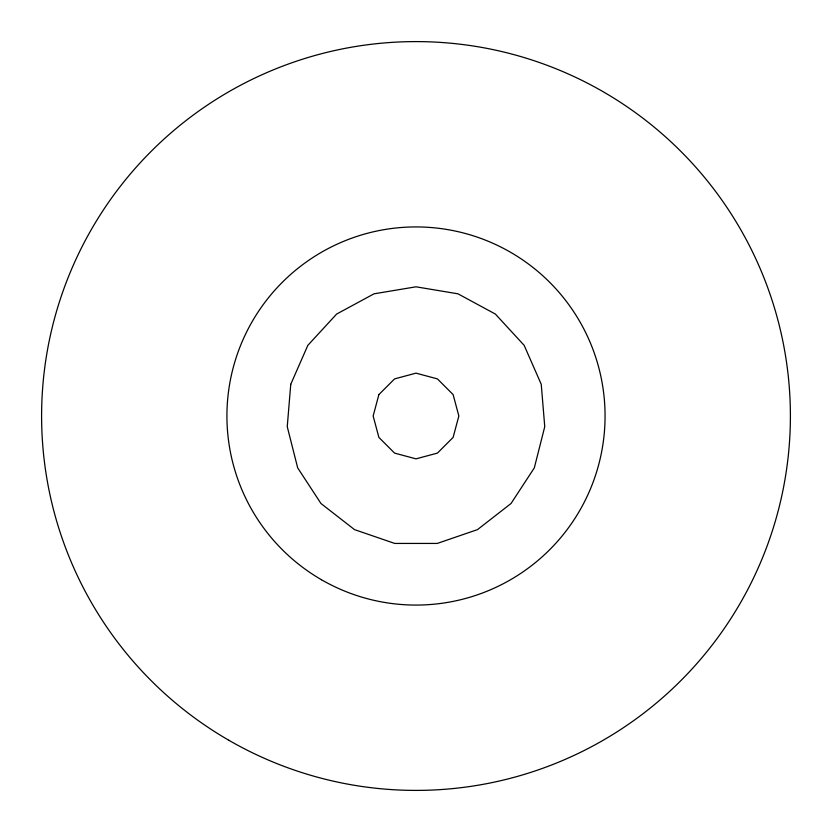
<?xml version="1.0" encoding="UTF-8"?>
<svg xmlns="http://www.w3.org/2000/svg" width="832" height="832" viewBox="0 0 832 832"><rect width="100%" height="100%" fill="white"/><g stroke="black" fill="none" stroke-linecap="round" stroke-linejoin="round"><path stroke-width="1.25" d="M290.763 384.29L287.248 426.67L297.69 467.896L320.954 503.495L354.515 529.62L394.732 543.431L437.268 543.431L477.485 529.62L511.046 503.495L534.31 467.896L544.752 426.67L541.237 384.29L524.16 345.342L495.352 314.049L457.954 293.81L416 286.811L374.046 293.81L336.648 314.049L307.84 345.342L290.763 384.29M378.893 394.576L373.152 416L378.893 437.424L394.576 453.107L416 458.848L437.424 453.107L453.107 437.424L458.848 416L453.107 394.576L437.424 378.893L416 373.152L394.576 378.893L378.893 394.576M228.8 740.241A374.4 374.4 0 0 0 790.4 416A374.4 374.4 0 0 0 228.8 91.759A374.4 374.4 0 0 0 228.8 740.241M321.464 579.738A189.062 189.062 0 0 0 605.062 416A189.062 189.062 0 0 0 321.464 252.262A189.062 189.062 0 0 0 321.464 579.738"/></g></svg>
